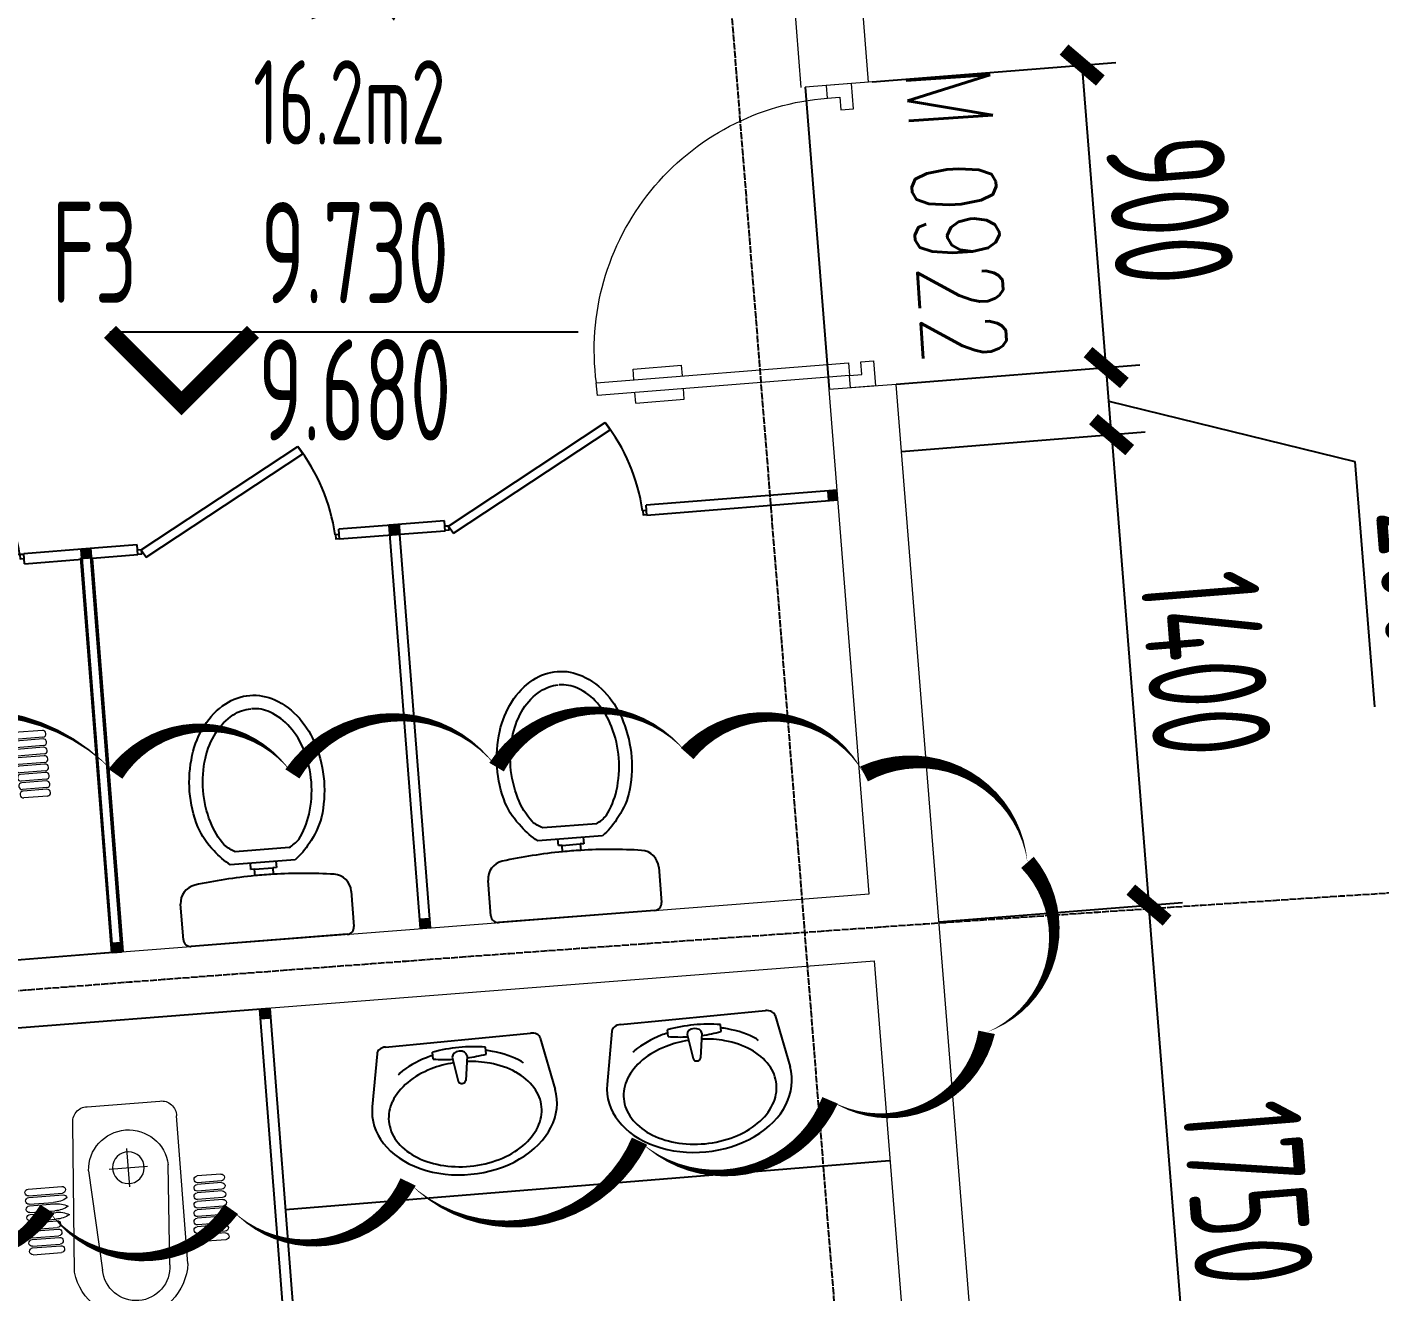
# Model space of a CAD drawing. Header units: millimetres. Extents: x 11515858 to 24947533, y -12764720 to -6305528.
# Drawn here: x 11755102 to 11759115, y -6391893 to -6388141 of the extents above; entities that cross this region are included whole.
import ezdxf
from ezdxf.enums import TextEntityAlignment as Align

# ---------------------------------------------------------------- set-up
doc = ezdxf.new("R2010")
doc.units = ezdxf.units.MM
doc.header["$LTSCALE"] = 10
for name, pattern in [('A2-RD-F3$0$AUDIT_I_130807214254-2', [0]), ('A2-RG-AXIS$0$CENTER', [2, 1.25, -0.25, 0.25, -0.25]), ('A2-RG-AXIS$0$DOTE', [2.42, 2, -0.2, 0.02, -0.2]), ('A2-RI-F3$0$HIDDEN', [0.375, 0.25, -0.125])]:
    doc.linetypes.add(name, pattern=pattern)
for name, color, linetype in [('A2-RB-F3$0$A-DIMS-100', 1, 'Continuous'), ('A2-RD-F3$0$A-1-1-X-toilel$0$A-FIXT', 55, 'Continuous'), ('A2-RD-F3$0$B1-WC-FIXT', 55, 'A2-RD-F3$0$AUDIT_I_130807214254-2'), ('A2-RG-AXIS$0$A-GRID', 1, 'A2-RG-AXIS$0$CENTER'), ('A2-RI-F3$0$$2$A-SYMB', 4, 'Continuous'), ('A2-RI-F3$0$A-STRS', 50, 'Continuous'), ('A2-RI-F3$0$A-SYMB-AREA', 4, 'Continuous'), ('A2-RI-F3$0$A-SYMB-DOOR', 4, 'Continuous'), ('A2-RI-F3$0$A-SYMB-NAME', 4, 'Continuous')]:
    doc.layers.add(name, color=color, linetype=linetype)
doc.layers.add('A2-RI-F3$0$A-DOOR', color=32, linetype='Continuous', lineweight=5)
doc.layers.add('A2-RI-F3$0$A-WALL', color=7, linetype='Continuous', lineweight=5)
doc.styles.add('A2-RB-F3$0$XD2008', font='hzs.shx', dxfattribs={"width": 0.7, "bigfont": 'hztxt.shx'})
doc.styles.add('A2-RI-F3$0$$0$XD2008', font='hzs.shx', dxfattribs={"width": 0.7, "bigfont": 'hztxt.shx'})
doc.styles.add('A2-RI-F3$0$ECADI', font='hzs.shx', dxfattribs={"width": 0.7, "bigfont": 'hztxt.shx'})
doc.styles.add('A2-RI-F3$0$ECADI-TXT', font='simplex.shx', dxfattribs={"bigfont": 'hztxt.shx'})
doc.dimstyles.new('A2-RB-F3$0$XD100$0', dxfattribs={"dimscale": 100, "dimtxt": 3.5, "dimasz": 1, "dimexe": 1, "dimexo": 2, "dimgap": 0.5, "dimtad": 1, "dimdec": 0, "dimdsep": 46, "dimtxsty": 'A2-RB-F3$0$XD2008', "dimblk1": 'A2-RB-F3$0$_ArchTick', "dimblk2": 'A2-RB-F3$0$_ArchTick', "dimsah": 1, "dimcen": 2.5, "dimclrt": 4, "dimaunit": 1, "dimadec": 0, "dimazin": 0, "dimtfac": 1, "dimtdec": 0, "dimtix": 1, "dimtmove": 1, "dimatfit": 3, "dimfxl": 0, "dimtolj": 1, "dimtzin": 0, "dimarcsym": 0})

# ---------------------------------------------------------------- blocks, each defined once
blk = doc.blocks.new('A2-RG-AXIS')
at = {"layer": 'A2-RG-AXIS$0$A-GRID', "linetype": 'A2-RG-AXIS$0$DOTE'}
blk.add_line((11755647.6, -6368696.2), (11757669.8, -6394116.9), dxfattribs=at)
for radius in [313400, 308700, 304100]:
    blk.add_arc((11778730.7, -6694178.7), radius, 75.589285, 95.407644, dxfattribs=at)
blk = doc.blocks.new('A2-RB-F3$0$_ArchTick')
at = {"color": 0, "linetype": 'ByBlock', "const_width": 0.4}
blk.add_lwpolyline([(-0.5, -0.5), (0.5, 0.5)], dxfattribs=at)
blk = doc.blocks.new('*D970')
at = {"layer": 'A2-RB-F3$0$A-DIMS-100', "color": 0, "lineweight": -2, "transparency": 16777216}
for p, q in [((11757695.9, -6389399.9), (11758418.3, -6389342.4)), ((11758318.7, -6389350.3), (11758429.6, -6390745.6)), ((11757806.8, -6390795.1), (11758529.3, -6390737.6))]:
    blk.add_line(p, q, dxfattribs=at)
at = {"layer": 'Defpoints', "color": 0, "transparency": 16777216}
for p in [(11757496.5, -6389415.7), (11758429.6, -6390745.6), (11757607.5, -6390811)]:
    blk.add_point(p, dxfattribs=at)
at = {"layer": 'A2-RB-F3$0$A-DIMS-100', "color": 0, "lineweight": -2, "transparency": 16777216, "xscale": 100, "yscale": 100, "zscale": 100}
for p, rotation in [((11758318.7, -6389350.3), 94.54826562251608), ((11758429.6, -6390745.6), 274.5482656225161)]:
    blk.add_blockref('A2-RB-F3$0$_ArchTick', p, dxfattribs=dict(at, rotation=rotation))
at = {"layer": 'A2-RB-F3$0$A-DIMS-100', "color": 4, "transparency": 16777216, "insert": (11758598.4, -6390030.1), "char_height": 350, "attachment_point": 5, "rotation": 274.5483, "style": 'A2-RB-F3$0$XD2008'}
blk.add_mtext('\\A1;1400', dxfattribs=at)
blk = doc.blocks.new('*D971')
at = {"layer": 'A2-RB-F3$0$A-DIMS-100', "color": 0, "lineweight": -2, "transparency": 16777216}
for p, q in [((11757680, -6389200.8), (11758402.5, -6389143.4)), ((11758318.7, -6389350.3), (11758302.8, -6389151.3)), ((11758310.7, -6389250.8), (11759040.4, -6389430.2)), ((11757695.9, -6389399.9), (11758418.3, -6389342.4)), ((11759040.4, -6389430.2), (11759098.2, -6390157.9))]:
    blk.add_line(p, q, dxfattribs=at)
at = {"layer": 'Defpoints', "color": 0, "transparency": 16777216}
for p in [(11758302.8, -6389151.3), (11757480.6, -6389216.7), (11757496.5, -6389415.7)]:
    blk.add_point(p, dxfattribs=at)
at = {"layer": 'A2-RB-F3$0$A-DIMS-100', "color": 0, "lineweight": -2, "transparency": 16777216, "xscale": 100, "yscale": 100, "zscale": 100}
for p, rotation in [((11758302.8, -6389151.3), 94.54826562445704), ((11758318.7, -6389350.3), 274.548265624457)]:
    blk.add_blockref('A2-RB-F3$0$_ArchTick', p, dxfattribs=dict(at, rotation=rotation))
at = {"layer": 'A2-RB-F3$0$A-DIMS-100', "color": 4, "transparency": 16777216, "insert": (11759293.6, -6389776.2), "char_height": 350, "attachment_point": 5, "rotation": 274.5483, "style": 'A2-RB-F3$0$XD2008'}
blk.add_mtext('\\A1;200', dxfattribs=at)
blk = doc.blocks.new('*D984')
at = {"layer": 'A2-RB-F3$0$A-DIMS-100', "color": 0, "lineweight": -2, "transparency": 16777216}
for p, q in [((11757806.8, -6390795.1), (11758529.3, -6390737.6)), ((11758568.5, -6392490.5), (11758429.6, -6390745.6)), ((11757945.7, -6392540.1), (11758668.1, -6392482.6))]:
    blk.add_line(p, q, dxfattribs=at)
at = {"layer": 'Defpoints', "color": 0, "transparency": 16777216}
for p in [(11758429.6, -6390745.6), (11757607.5, -6390811), (11757746.3, -6392555.9)]:
    blk.add_point(p, dxfattribs=at)
at = {"layer": 'A2-RB-F3$0$A-DIMS-100', "color": 0, "lineweight": -2, "transparency": 16777216, "xscale": 100, "yscale": 100, "zscale": 100}
for p, rotation in [((11758429.6, -6390745.6), 94.54826562287658), ((11758568.5, -6392490.5), 274.5482656228766)]:
    blk.add_blockref('A2-RB-F3$0$_ArchTick', p, dxfattribs=dict(at, rotation=rotation))
at = {"layer": 'A2-RB-F3$0$A-DIMS-100', "color": 4, "transparency": 16777216, "insert": (11758723.3, -6391600.2), "char_height": 350, "attachment_point": 5, "rotation": 274.5483, "style": 'A2-RB-F3$0$XD2008'}
blk.add_mtext('\\A1;1750', dxfattribs=at)
blk = doc.blocks.new('*D985')
at = {"layer": 'A2-RB-F3$0$A-DIMS-100', "color": 0, "lineweight": -2, "transparency": 16777216}
for p, q in [((11757608.8, -6388303.7), (11758331.1, -6388246.2)), ((11758302.8, -6389151.3), (11758231.5, -6388254.1)), ((11757680.2, -6389200.8), (11758402.5, -6389143.4))]:
    blk.add_line(p, q, dxfattribs=at)
at = {"layer": 'Defpoints', "color": 0, "transparency": 16777216}
for p in [(11758231.5, -6388254.1), (11757409.5, -6388319.5), (11757480.8, -6389216.7)]:
    blk.add_point(p, dxfattribs=at)
at = {"layer": 'A2-RB-F3$0$A-DIMS-100', "color": 0, "lineweight": -2, "transparency": 16777216, "xscale": 100, "yscale": 100, "zscale": 100}
for p, rotation in [((11758231.5, -6388254.1), 94.54826562258324), ((11758302.8, -6389151.3), 274.5482656225832)]:
    blk.add_blockref('A2-RB-F3$0$_ArchTick', p, dxfattribs=dict(at, rotation=rotation))
at = {"layer": 'A2-RB-F3$0$A-DIMS-100', "color": 4, "transparency": 16777216, "insert": (11758491.4, -6388684.9), "char_height": 350, "attachment_point": 5, "rotation": 274.5483, "style": 'A2-RB-F3$0$XD2008'}
blk.add_mtext('\\A1;900', dxfattribs=at)
blk = doc.blocks.new('A2-RD-F3$0$A-1-1-X-toilel$0$A-1-10-01~10(B1~wd)$0$A$C39426295')
at = {"layer": 'A2-RD-F3$0$A-1-1-X-toilel$0$A-FIXT'}
for p, q in [((29.2, 382.7, 4500), (0, 227, 4500)), ((488.5, 400, 4500), (56.5, 400, 4500)), ((193.7, 350.8, 4500), (193.7, 371.4, 4500)), ((351.2, 350.8, 4500), (351.2, 371.4, 4500)), ((515.7, 382.7, 4500), (544.9, 227, 4500)), ((250.5, 351.1, 4500), (261.5, 278.8, 4500)), ((294.5, 351.1, 4500), (283.5, 278.8, 4500))]:
    blk.add_line(p, q, dxfattribs=at)
at = {"layer": 'A2-RD-F3$0$A-1-1-X-toilel$0$A-FIXT', "extrusion": (0, 0, -1)}
for centre, major_axis, start_param, end_param in [((56.5, 380, 4500), (27.5, 0), 3.277215, 4.712389), ((272.5, 171.9, 4500), (272.7, 0), 4.341951, 4.419347), ((272.5, 125.2, 4500), (347.6, 0), 4.483782, 4.712389), ((272.5, 351.1, 4500), (22, 0), 3.141593, 6.283185), ((272.5, 125.2, 4500), (347.6, 0), -1.570796, -1.342189), ((272.5, 171.9, 4500), (272.7, 0), -1.277754, -1.200359), ((488.5, 380, 4500), (27.5, 0), 4.712389, 6.147563), ((267, 182.2, 4500), (257.5, 0), 3.959185, 4.341951), ((267, 168.5, 4500), (227.2, 0), 3.959185, 4.341951), ((272.5, 158.2, 4500), (242.4, 0), 4.341951, 4.629594), ((272.5, 597, 4500), (347.6, 0), 1.631074, 1.799403), ((272.5, 158.2, 4500), (242.4, 0), -1.488001, -1.200359), ((272.5, 597, 4500), (347.6, 0), 1.342189, 1.510519), ((278, 168.5, 4500), (227.2, 0), -1.200359, -0.817592), ((278, 182.2, 4500), (257.5, 0), -1.200359, -0.817592), ((258.5, 175, 4500), (214.8, 0), 3.55759, 3.959185), ((414.3, 151.7, 4500), (396.8, 0), 3.737677, 3.75941), ((286.5, 175, 4500), (214.8, 0), -0.817592, -0.415998), ((130.6, 151.7, 4500), (396.8, 0), -0.617817, -0.596084), ((272.5, 278.8, 4500), (11, 0), -0.000069, 3.141524), ((272.5, 200, 4500), (275, 0), -0.135622, 3.277215), ((245.3, 179.3, 4500), (200.4, 0), 3.141593, 3.55759), ((299.7, 179.3, 4500), (200.4, 0), -0.415998, 0), ((245.3, 179.3, 4500), (200.4, 0), 2.725595, 3.141593), ((299.7, 179.3, 4500), (200.4, 0), 0, 0.415998), ((258.5, 183.5, 4500), (214.8, 0), 2.324001, 2.725595), ((286.5, 183.5, 4500), (214.8, 0), 0.415998, 0.817592), ((267, 190.1, 4500), (227.2, 0), 1.941234, 2.324001), ((278, 190.1, 4500), (227.2, 0), 0.817592, 1.200359), ((272.5, 200.4, 4500), (242.4, 0), 1.570796, 1.941234), ((272.5, 200.4, 4500), (242.4, 0), 1.200359, 1.570796)]:
    blk.add_ellipse(centre, major_axis=major_axis, ratio=0.727273, start_param=start_param, end_param=end_param, dxfattribs=at)
blk = doc.blocks.new('A2-RD-F3$0$A-1-1-X-toilel$0$A-1-10-01~10(B1~wd)$0$A1088D2A')
at = {"layer": 'A2-RD-F3$0$A-1-1-X-toilel$0$A-FIXT'}
for p, q in [((-0.43, 0), (0.43, 0)), ((-0.47, -0.2353), (-0.47, -0.04)), ((0.47, -0.04), (0.47, -0.2353)), ((-0.05, -0.3957), (-0.05, -0.3605)), ((0.05, -0.3605), (0.05, -0.3957)), ((-0.1763, -0.431), (0.1809, -0.431)), ((-0.07, -0.3957), (-0.05, -0.3957)), ((-0.07, -0.431), (-0.07, -0.3957)), ((0.05, -0.3957), (-0.05, -0.3957)), ((0.05, -0.3957), (0.07, -0.3957)), ((0.07, -0.3957), (0.07, -0.431)), ((-0.1484, -0.4997), (0.1484, -0.4997))]:
    blk.add_line(p, q, dxfattribs=at)
for points in [[(0.0023, -1.35, -0.128381), (-0.1331, -1.3146, -0.106268), (-0.2594, -1.2034, -0.085065), (-0.3382, -1.047, -0.074422), (-0.3678, -0.8494, -0.074422), (-0.3382, -0.6518, -0.093985), (-0.2594, -0.5143, -0.073872), (-0.1763, -0.431, -0.130921)], [(0.1809, -0.431, -0.073872), (0.264, -0.5143, -0.093985), (0.3428, -0.6518, -0.074422), (0.3724, -0.8494, -0.074422), (0.3428, -1.047, -0.085065), (0.264, -1.2034, -0.106268), (0.1378, -1.3146, -0.128381), (0.0023, -1.35, -0.130921)], [(-0.1484, -0.4997, 0.073654), (-0.2043, -0.5395, 0.085065), (-0.2718, -0.6735, 0.074422), (-0.2982, -0.8494, 0.074422), (-0.2718, -1.0253, 0.085065), (-0.2043, -1.1593, 0.106268), (-0.1015, -1.2499, 0.128381), (-0.0023, -1.2758, 0.131396)], [(0.1484, -0.4997, -0.073654), (0.2043, -0.5395, -0.085065), (0.2718, -0.6735, -0.074422), (0.2982, -0.8494, -0.074422), (0.2718, -1.0253, -0.085065), (0.2043, -1.1593, -0.106268), (0.1015, -1.2499, -0.128381), (0.0023, -1.2758, -0.131396)]]:
    blk.add_lwpolyline(points, format="xyb", dxfattribs=at)
for centre, radius, start, end in [((-0.43, -0.04), 0.04, 90, 180), ((0.43, -0.04), 0.04, 0, 90), ((-0.37, -0.2353), 0.1, 180, 262.06814), ((0.37, -0.2353), 0.1, 277.93186, 0), ((0, 2.4203), 2.7813, 262.06814, 268.96991), ((0, 2.4203), 2.7813, 268.96991, 271.03009), ((0, 2.4203), 2.7813, 271.03009, 277.93186)]:
    blk.add_arc(centre, radius, start, end, dxfattribs=at)
blk = doc.blocks.new('A2-RD-F3$0$BI-W-db')
at = {"layer": 'A2-RD-F3$0$A-1-1-X-toilel$0$A-FIXT'}
for points in [[(-10400, 6726), (-10370, 6726), (-10400, 6756), (-10370, 6756)], [(-9230, 6726), (-9200, 6726), (-9230, 6756), (-9200, 6756)], [(-10400, 5826), (-10370, 5826), (-10400, 5856), (-10370, 5856)], [(-9230, 5826), (-9200, 5826), (-9230, 5856), (-9200, 5856)]]:
    blk.add_trace(points, dxfattribs=at)
at = {"layer": 'A2-RD-F3$0$B1-WC-FIXT'}
for p, q in [((-10400, 6755.9), (-10400, 6730.5)), ((-9200, 6755.9), (-10400, 6755.9)), ((-10400, 5851.4), (-10400, 6755.9)), ((-9200, 6755.9), (-9200, 6730.5)), ((-10400, 6726), (-9225.4, 6726)), ((-9230, 6623.5), (-9230, 6726)), ((-9200, 6726), (-9200, 6623.5)), ((-9200, 6623.5), (-9230, 6623.5)), ((-9202.6, 6612.6), (-9225.3, 6599.5)), ((-9225.3, 6599.5), (-8955.3, 6112.6)), ((-9202.6, 6612.6), (-8932.6, 6125.7)), ((-9230, 6023.5), (-9230, 5851.4)), ((-9230, 6023.5), (-9200, 6023.5)), ((-9200, 5826), (-9200, 6023.5)), ((-9225.4, 5856), (-10400, 5856)), ((-10400, 5851.4), (-10400, 5826)), ((-10400, 5826), (-10400, 5851.4)), ((-10400, 5826), (-9200, 5826))]:
    blk.add_line(p, q, dxfattribs=at)
at = {"layer": 'A2-RD-F3$0$B1-WC-FIXT', "color": 3}
blk.add_line((-9200, 6623.5), (-9200, 6023.5), dxfattribs=at)
at = {"layer": 'A2-RD-F3$0$B1-WC-FIXT', "lineweight": 13}
for p, q in [((-9911.9, 6592.4), (-9911.9, 6592.4)), ((-9901.9, 6582.4), (-9901.9, 6482)), ((-9896.9, 6582.4), (-9896.9, 6480.1)), ((-9886.9, 6592.4), (-9886.9, 6592.4)), ((-9876.9, 6582.4), (-9876.9, 6510)), ((-9871.9, 6582.4), (-9871.9, 6508)), ((-9861.9, 6592.4), (-9861.9, 6592.4)), ((-9851.9, 6582.4), (-9851.9, 6508)), ((-9846.9, 6582.4), (-9846.9, 6506.1)), ((-9836.9, 6592.4), (-9836.9, 6592.4)), ((-9826.9, 6582.4), (-9826.9, 6506.1)), ((-9821.9, 6582.4), (-9821.9, 6504.1)), ((-9811.9, 6592.4), (-9811.9, 6592.4)), ((-9801.9, 6582.4), (-9801.9, 6504.1)), ((-9796.9, 6582.4), (-9796.9, 6502.2)), ((-9786.9, 6592.4), (-9786.9, 6592.4)), ((-9776.9, 6582.4), (-9776.9, 6502.2)), ((-9771.9, 6582.4), (-9771.9, 6500.3)), ((-9761.9, 6592.4), (-9761.9, 6592.4)), ((-9751.9, 6582.4), (-9751.9, 6500.3)), ((-9746.9, 6582.4), (-9746.9, 6498.3)), ((-9736.9, 6592.4), (-9736.9, 6592.4)), ((-9726.9, 6582.4), (-9726.9, 6498.3)), ((-9665.6, 6464.5), (-10104.5, 6434.6)), ((-9911.9, 6472), (-9911.9, 6472)), ((-9886.9, 6472), (-9886.9, 6472)), ((-9886.9, 6470.1), (-9886.9, 6470.1)), ((-9861.9, 6472), (-9861.9, 6472)), ((-9861.9, 6468.1), (-9861.9, 6468.1)), ((-9836.9, 6466.2), (-9836.9, 6466.2)), ((-9811.9, 6494.1), (-9811.9, 6494.1)), ((-9786.9, 6492.2), (-9786.9, 6492.2)), ((-9761.9, 6490.3), (-9761.9, 6490.3)), ((-9736.9, 6488.3), (-9736.9, 6488.3)), ((-10152, 6389.2), (-10152, 6172.3)), ((-9962, 6399.4), (-9665.6, 6380.7)), ((-9962, 6337.9), (-9962, 6223.6)), ((-9904.8, 6280.7), (-10019.1, 6280.7)), ((-9665.6, 6180.7), (-9962, 6162.1)), ((-9665.6, 6126.8), (-10104.5, 6126.8)), ((-9761.9, 6101.1), (-9761.9, 6101.1)), ((-9761.9, 6101.1), (-9761.9, 6101.1)), ((-9736.9, 6103.1), (-9736.9, 6103.1)), ((-9736.9, 6103.1), (-9736.9, 6103.1)), ((-9921.9, 6009), (-9921.9, 6079.5)), ((-9921.9, 6009), (-9921.9, 6079.5)), ((-9911.9, 6089.5), (-9911.9, 6089.5)), ((-9911.9, 6089.5), (-9911.9, 6089.5)), ((-9901.9, 6009), (-9901.9, 6079.5)), ((-9901.9, 6009), (-9901.9, 6079.5)), ((-9896.9, 6009), (-9896.9, 6081.4)), ((-9896.9, 6009), (-9896.9, 6081.4)), ((-9886.9, 6091.4), (-9886.9, 6091.4)), ((-9886.9, 6091.4), (-9886.9, 6091.4)), ((-9886.9, 6089.5), (-9886.9, 6089.5)), ((-9886.9, 6089.5), (-9886.9, 6089.5)), ((-9876.9, 6009), (-9876.9, 6081.4)), ((-9876.9, 6009), (-9876.9, 6081.4)), ((-9871.9, 6009), (-9871.9, 6083.4)), ((-9871.9, 6009), (-9871.9, 6083.4)), ((-9861.9, 6093.4), (-9861.9, 6093.4)), ((-9861.9, 6093.4), (-9861.9, 6093.4)), ((-9861.9, 6089.5), (-9861.9, 6089.5)), ((-9861.9, 6089.5), (-9861.9, 6089.5)), ((-9851.9, 6009), (-9851.9, 6083.4)), ((-9851.9, 6009), (-9851.9, 6083.4)), ((-9846.9, 6009), (-9846.9, 6085.3)), ((-9846.9, 6009), (-9846.9, 6085.3)), ((-9836.9, 6095.3), (-9836.9, 6095.3)), ((-9836.9, 6095.3), (-9836.9, 6095.3)), ((-9826.9, 6009), (-9826.9, 6085.3)), ((-9826.9, 6009), (-9826.9, 6085.3)), ((-9821.9, 6009), (-9821.9, 6087.3)), ((-9821.9, 6009), (-9821.9, 6087.3)), ((-9811.9, 6097.3), (-9811.9, 6097.3)), ((-9811.9, 6097.3), (-9811.9, 6097.3)), ((-9801.9, 6009), (-9801.9, 6087.3)), ((-9801.9, 6009), (-9801.9, 6087.3)), ((-9796.9, 6009), (-9796.9, 6089.2)), ((-9796.9, 6009), (-9796.9, 6089.2)), ((-9786.9, 6099.2), (-9786.9, 6099.2)), ((-9786.9, 6099.2), (-9786.9, 6099.2)), ((-9776.9, 6009), (-9776.9, 6089.2)), ((-9776.9, 6009), (-9776.9, 6089.2)), ((-9771.9, 6009), (-9771.9, 6091.1)), ((-9771.9, 6009), (-9771.9, 6091.1)), ((-9751.9, 6009), (-9751.9, 6091.1)), ((-9751.9, 6009), (-9751.9, 6091.1)), ((-9746.9, 6009), (-9746.9, 6093.1)), ((-9746.9, 6009), (-9746.9, 6093.1)), ((-9726.9, 6009), (-9726.9, 6093.1)), ((-9726.9, 6009), (-9726.9, 6093.1)), ((-9911.9, 5999), (-9911.9, 5999)), ((-9911.9, 5999), (-9911.9, 5999)), ((-9886.9, 5999), (-9886.9, 5999)), ((-9886.9, 5999), (-9886.9, 5999)), ((-9861.9, 5999), (-9861.9, 5999)), ((-9861.9, 5999), (-9861.9, 5999)), ((-9836.9, 5999), (-9836.9, 5999)), ((-9836.9, 5999), (-9836.9, 5999)), ((-9811.9, 5999), (-9811.9, 5999)), ((-9811.9, 5999), (-9811.9, 5999)), ((-9786.9, 5999), (-9786.9, 5999)), ((-9786.9, 5999), (-9786.9, 5999)), ((-9761.9, 5999), (-9761.9, 5999)), ((-9761.9, 5999), (-9761.9, 5999)), ((-9736.9, 5999), (-9736.9, 5999)), ((-9736.9, 5999), (-9736.9, 5999))]:
    blk.add_line(p, q, dxfattribs=at)
at = {"layer": 'A2-RD-F3$0$B1-WC-FIXT'}
for points in [[(-9214.1, 6623.4), (-9214.1, 6612.6), (-9202.6, 6612.6), (-9202.6, 6623.4)], [(-9202.6, 6023.5), (-9202.6, 6035.5), (-9214.1, 6035.5), (-9214.1, 6023.5)]]:
    blk.add_lwpolyline(points, dxfattribs=at)
at = {"layer": 'A2-RD-F3$0$B1-WC-FIXT', "lineweight": 13}
blk.add_lwpolyline([(-9921.9, 6582.4), (-9921.9, 6482)], dxfattribs=at)
blk.add_circle((-9962, 6280.7), 47.1, dxfattribs=at)
for centre, radius, start, end in [((-9911.9, 6582.4), 10, 90, 180), ((-9911.9, 6582.4), 10, 0, 90), ((-9886.9, 6582.4), 10, 90, 180), ((-9886.9, 6582.4), 10, 0, 90), ((-9861.9, 6582.4), 10, 90, 180), ((-9861.9, 6582.4), 10, 0, 90), ((-9836.9, 6582.4), 10, 90, 180), ((-9836.9, 6582.4), 10, 0, 90), ((-9811.9, 6582.4), 10, 90, 180), ((-9811.9, 6582.4), 10, 0, 90), ((-9786.9, 6582.4), 10, 90, 180), ((-9786.9, 6582.4), 10, 0, 90), ((-9761.9, 6582.4), 10, 90, 180), ((-9761.9, 6582.4), 10, 0, 90), ((-9736.9, 6582.4), 10, 90, 180), ((-9736.9, 6582.4), 10, 0, 90), ((-9950.5, 6507.2), 73.7, 329.719, 2.1386), ((-9798.3, 6505.3), 73.7, 177.8589, 210.2789), ((-9925.5, 6505.3), 73.7, 329.719, 2.1386), ((-9773.3, 6503.3), 73.7, 177.8589, 210.2789), ((-9900.5, 6503.3), 73.7, 329.719, 2.1386), ((-9811.9, 6504.1), 10, 180, 270), ((-9811.9, 6504.1), 10, 270, 0), ((-9786.9, 6502.2), 10, 180, 270), ((-9786.9, 6502.2), 10, 270, 0), ((-9911.9, 6482), 10, 180, 270), ((-9911.9, 6482), 10, 270, 0), ((-9886.9, 6480.1), 10, 180, 270), ((-9761.9, 6500.3), 10, 180, 270), ((-9761.9, 6500.3), 10, 270, 0), ((-9736.9, 6498.3), 10, 180, 270), ((-9736.9, 6498.3), 10, 270, 0), ((-9687.2, 6295.7), 170.2, 277.271, 82.7287), ((-10108.2, 6391), 43.8, 85.1451, 182.4127), ((-9955.6, 6280.7), 118.8, 93.0487, 266.9513), ((-9667, 6280.7), 100, 270.775, 89.225), ((-10108.2, 6170.4), 43.8, 177.5873, 274.8549), ((-9761.9, 6091.1), 10, 90, 180), ((-9761.9, 6091.1), 10, 90, 180), ((-9761.9, 6091.1), 10, 0, 90), ((-9761.9, 6091.1), 10, 0, 90), ((-9736.9, 6093.1), 10, 90, 180), ((-9736.9, 6093.1), 10, 90, 180), ((-9736.9, 6093.1), 10, 0, 90), ((-9736.9, 6093.1), 10, 0, 90), ((-9911.9, 6079.5), 10, 90, 180), ((-9911.9, 6079.5), 10, 90, 180), ((-9911.9, 6079.5), 10, 0, 90), ((-9911.9, 6079.5), 10, 0, 90), ((-9886.9, 6081.4), 10, 90, 180), ((-9886.9, 6081.4), 10, 90, 180), ((-9886.9, 6081.4), 10, 0, 90), ((-9886.9, 6081.4), 10, 0, 90), ((-9861.9, 6083.4), 10, 90, 180), ((-9861.9, 6083.4), 10, 90, 180), ((-9861.9, 6083.4), 10, 0, 90), ((-9861.9, 6083.4), 10, 0, 90), ((-9836.9, 6085.3), 10, 90, 180), ((-9836.9, 6085.3), 10, 90, 180), ((-9836.9, 6085.3), 10, 0, 90), ((-9836.9, 6085.3), 10, 0, 90), ((-9811.9, 6087.3), 10, 90, 180), ((-9811.9, 6087.3), 10, 90, 180), ((-9811.9, 6087.3), 10, 0, 90), ((-9811.9, 6087.3), 10, 0, 90), ((-9786.9, 6089.2), 10, 90, 180), ((-9786.9, 6089.2), 10, 90, 180), ((-9786.9, 6089.2), 10, 0, 90), ((-9786.9, 6089.2), 10, 0, 90), ((-9911.9, 6009), 10, 180, 270), ((-9911.9, 6009), 10, 180, 270), ((-9911.9, 6009), 10, 270, 0), ((-9911.9, 6009), 10, 270, 0), ((-9886.9, 6009), 10, 180, 270), ((-9886.9, 6009), 10, 180, 270), ((-9886.9, 6009), 10, 270, 0), ((-9886.9, 6009), 10, 270, 0), ((-9861.9, 6009), 10, 180, 270), ((-9861.9, 6009), 10, 180, 270), ((-9861.9, 6009), 10, 270, 0), ((-9861.9, 6009), 10, 270, 0), ((-9836.9, 6009), 10, 180, 270), ((-9836.9, 6009), 10, 180, 270), ((-9836.9, 6009), 10, 270, 0), ((-9836.9, 6009), 10, 270, 0), ((-9811.9, 6009), 10, 180, 270), ((-9811.9, 6009), 10, 180, 270), ((-9811.9, 6009), 10, 270, 0), ((-9811.9, 6009), 10, 270, 0), ((-9786.9, 6009), 10, 180, 270), ((-9786.9, 6009), 10, 180, 270), ((-9786.9, 6009), 10, 270, 0), ((-9786.9, 6009), 10, 270, 0), ((-9761.9, 6009), 10, 180, 270), ((-9761.9, 6009), 10, 180, 270), ((-9761.9, 6009), 10, 270, 0), ((-9761.9, 6009), 10, 270, 0), ((-9736.9, 6009), 10, 180, 270), ((-9736.9, 6009), 10, 180, 270), ((-9736.9, 6009), 10, 270, 0), ((-9736.9, 6009), 10, 270, 0)]:
    blk.add_arc(centre, radius, start, end, dxfattribs=at)
at = {"layer": 'A2-RD-F3$0$B1-WC-FIXT'}
blk.add_arc((-9239.4, 6594), 559.9, 273.7719, 303.231, dxfattribs=at)
blk = doc.blocks.new('A2-RD-F3')
at = {"layer": 'A2-RD-F3$0$A-1-1-X-toilel$0$A-FIXT'}
for p, q in [((11756352, -6389621.3), (11756816.5, -6389314.4)), ((11756366.9, -6389643), (11756831.4, -6389336)), ((11756816.5, -6389314.4), (11756831.4, -6389336)), ((11755440.1, -6389692.3), (11755904.5, -6389385.4)), ((11755454.9, -6389714), (11755919.4, -6389407)), ((11755904.5, -6389385.4), (11755919.4, -6389407)), ((11757504.4, -6389515.1), (11756938.1, -6389559.8)), ((11756940.4, -6389589.7), (11756938.1, -6389559.8)), ((11757506.8, -6389545), (11756940.4, -6389589.7)), ((11756208.4, -6389616.6), (11756026.1, -6389630.8)), ((11756339.9, -6389606.3), (11756175.4, -6389619.1)), ((11756268.5, -6390815.5), (11756175.4, -6389619.1)), ((11756342.2, -6389636.2), (11756339.9, -6389606.3)), ((11756352, -6389621.3), (11756366.9, -6389643)), ((11756028.5, -6389660.7), (11756026.1, -6389630.8)), ((11756210.7, -6389646.5), (11756028.5, -6389660.7)), ((11756342.2, -6389636.2), (11756207.7, -6389646.7)), ((11756298.4, -6390813.2), (11756207.7, -6389646.7)), ((11755428, -6389677.3), (11755263.5, -6389690.1)), ((11755356.5, -6390886.5), (11755263.5, -6389690.1)), ((11755430.3, -6389707.2), (11755428, -6389677.3)), ((11755440.1, -6389692.3), (11755454.9, -6389714)), ((11755430.3, -6389707.2), (11755295.7, -6389717.7)), ((11755386.5, -6390884.2), (11755295.7, -6389717.7)), ((11757659.5, -6391504.3), (11755868.5, -6391649.3))]:
    blk.add_line(p, q, dxfattribs=at)
for points in [[(11756939.2, -6389575.7), (11756928.4, -6389576.5), (11756929.3, -6389588), (11756940.1, -6389587.1)], [(11756342.1, -6389633.7), (11756354, -6389632.7), (11756353.1, -6389621.3), (11756341.2, -6389622.2)], [(11756027.2, -6389646.6), (11756016.5, -6389647.5), (11756017.4, -6389659), (11756028.1, -6389658.1)], [(11755430.1, -6389704.7), (11755442, -6389703.7), (11755441.1, -6389692.2), (11755429.2, -6389693.2)]]:
    blk.add_lwpolyline(points, dxfattribs=at)
for centre in [(11756373.4, -6389656.6), (11755461.4, -6389727.6)]:
    blk.add_arc(centre, 559.9, 8.2212, 37.6803, dxfattribs=at)
for points in [[(11757504.4, -6389515), (11757474.5, -6389517.4), (11757506.7, -6389544.9), (11757476.8, -6389547.3)], [(11756205.3, -6389616.8), (11756175.4, -6389619.1), (11756207.7, -6389646.7), (11756177.7, -6389649.1)], [(11756208.4, -6389616.6), (11756178.4, -6389618.9), (11756210.7, -6389646.5), (11756180.8, -6389648.8)], [(11755293.4, -6389687.8), (11755263.5, -6389690.1), (11755295.7, -6389717.7), (11755265.8, -6389720)], [(11756296.1, -6390783.3), (11756266.2, -6390785.6), (11756298.4, -6390813.2), (11756268.5, -6390815.5)], [(11755384.1, -6390854.3), (11755354.2, -6390856.6), (11755386.5, -6390884.2), (11755356.5, -6390886.5)]]:
    blk.add_trace(points, dxfattribs=at)
at = {"layer": 'A2-RD-F3$0$A-1-1-X-toilel$0$A-FIXT', "rotation": 94.45007650544832}
blk.add_blockref('A2-RD-F3$0$BI-W-db', (11760383.2, -6380063.9), dxfattribs=at)
at = {"layer": 'A2-RD-F3$0$A-1-1-X-toilel$0$A-FIXT', "xscale": 540.000000000089, "yscale": 540.000000000089, "zscale": 540.000000000089, "rotation": 184.4493475410579}
for p in [(11756732.1, -6390779.5), (11755820.1, -6390850.4)]:
    blk.add_blockref('A2-RD-F3$0$A-1-1-X-toilel$0$A-1-10-01~10(B1~wd)$0$A1088D2A', p, dxfattribs=at)
at = {"layer": 'A2-RD-F3$0$A-1-1-X-toilel$0$A-FIXT'}
for name, p, xscale, rotation in [('A2-RD-F3$0$BI-W-db', (11762436.9, -6400969.6), -0.9999999999999998, 94.44861757463036), ('A2-RD-F3$0$A-1-1-X-toilel$0$A-1-10-01~10(B1~wd)$0$A$C39426295', (11757386.5, -6391451.4, -4500), -1, 5.474979580238255), ('A2-RD-F3$0$A-1-1-X-toilel$0$A-1-10-01~10(B1~wd)$0$A$C39426295', (11756689.7, -6391518.2, -4500), -1, 5.474979580238255)]:
    blk.add_blockref(name, p, dxfattribs=dict(at, xscale=xscale, rotation=rotation))
blk = doc.blocks.new('A2-RI-F3$0$5erhfh')
at = {"layer": 'A2-RI-F3$0$A-SYMB-AREA', "style": 'A2-RI-F3$0$ECADI', "width": 0.7}
blk.add_attdef('340M2', text='', height=2.5, dxfattribs=at).set_placement((0, 1.25), align=Align.MIDDLE_LEFT)
at = {"layer": 'A2-RI-F3$0$A-SYMB-NAME', "style": 'A2-RI-F3$0$ECADI', "width": 0.7}
blk.add_attdef('CHINESENAME', (-12.292, 3.087), '', height=4.5, dxfattribs=at)
blk = doc.blocks.new('A2-RI-F3$0$door-1000')
for p, q in [((0.6493, 0.6471), (0.7083, 0.7059)), ((0.7083, 0.7059), (0.7083, 0.7059)), ((0.7083, 0.7059), (0.7672, 0.6469)), ((0.6787, 0.6175), (0.6493, 0.6471)), ((0.7082, 0.647), (0.6787, 0.6175)), ((0.7376, 0.6174), (0.7082, 0.647)), ((0.7672, 0.6469), (0.7376, 0.6174)), ((0.059, 0.0588), (0, 0)), ((0.0884, 0.0293), (0.059, 0.0588)), ((0, 0), (0.0588, -0.059)), ((0, 0), (0, 0)), ((0.0589, -0.0001), (0.0884, 0.0293)), ((0.0588, -0.059), (0.0883, -0.0296)), ((0.0883, -0.0296), (0.0589, -0.0001)), ((0.1179, -0.0002), (0.0883, -0.0296)), ((0.0883, -0.0296), (0.6766, -0.6199)), ((0.7061, -0.5905), (0.1179, -0.0002)), ((0.5051, -0.3888), (0.5301, -0.3639)), ((0.4506, -0.4431), (0.4756, -0.4182)), ((0.6183, -0.5024), (0.6432, -0.4775)), ((0.5638, -0.5566), (0.5888, -0.5318)), ((0.6766, -0.6199), (0.7061, -0.5905))]:
    blk.add_line(p, q)
at = {"lineweight": 13}
for p, q in [((0.6432, -0.4775), (0.5301, -0.3639)), ((0.5638, -0.5566), (0.4506, -0.4431))]:
    blk.add_line(p, q, dxfattribs=at)
blk.add_arc((0.1481, 0.0285), 0.8333, 312.035, 44.9727, dxfattribs=at)
blk = doc.blocks.new('A2-RI-F3$0$$2$ECADI-TAG-HGHT（国标）')
at = {"color": 1}
blk.add_line((-2.121, 2.121), (11.768, 2.121), dxfattribs=at)
at = {"color": 1, "const_width": 0.5}
blk.add_lwpolyline([(-2.121, 2.121), (0, 0), (2.121, 2.121)], dxfattribs=at)
at = {"style": 'A2-RI-F3$0$$0$XD2008', "width": 0.7}
blk.add_attdef('FL', text='', height=3, dxfattribs=at).set_placement((-2.689, 2.967), align=Align.RIGHT)
for tag, p in [('F.F.L.', (2.284, 2.967)), ('T.O.S.', (2.284, -1.104))]:
    blk.add_attdef(tag, p, '', height=3, dxfattribs=at)
blk = doc.blocks.new('A2-RI-F3$0$ECADI-TAG-DOOR')
blk = doc.blocks.new('A2-RI-F3')
at = {"layer": 'A2-RI-F3$0$A-STRS'}
blk.add_line((11757409.3, -6388319.5), (11757480.6, -6389216.7), dxfattribs=at)
at = {"layer": 'A2-RI-F3$0$A-WALL'}
for p, q in [((11756777.7, -6380393.6), (11757397.1, -6388320.5)), ((11756977, -6380378), (11757596.5, -6388305)), ((11757610.4, -6388303.9), (11757409.5, -6388319.5)), ((11757680.2, -6389201.2), (11757480.6, -6389216.7)), ((11757599.6, -6390712), (11757480.6, -6389216.7)), ((11757945.7, -6392540.1), (11757680, -6389201.2)), ((11752664.8, -6391096), (11757599.6, -6390712)), ((11752680.4, -6391295.4), (11757615.5, -6390911.4)), ((11757746.3, -6392555.9), (11757615.5, -6390911.4))]:
    blk.add_line(p, q, dxfattribs=at)
at = {"layer": 'Defpoints', "color": 3}
blk.add_lwpolyline([(11754637.1, -6391667.7, 0, 50, 0.520567), (11755162, -6391647.6, 0, 50, 0.520567), (11755162, -6391647.6, 0, 50, 0.520567), (11755707.1, -6391647.6, 0, 50, 0.520567), (11755707.1, -6391647.6, 0, 50, 0.520567), (11756232, -6391566.9, 0, 50, 0.520567), (11756232, -6391566.9, 0, 50, 0.520567), (11756918.4, -6391445.8, 0, 50, 0.520567), (11756918.4, -6391445.8, 0, 50, 0.520567), (11757483.7, -6391324.8, 0, 50, 0.520567), (11757483.7, -6391324.8, 0, 50, 0.520567), (11757948.1, -6391123.1, 0, 50, 0.520567), (11757948.1, -6391123.1, 0, 50, 0.520567), (11758069.2, -6390618.8, 0, 50, 0.520567), (11758069.2, -6390618.8, 0, 50, 0.520567), (11757584.7, -6390356.6, 0, 50, 0.520567), (11757584.7, -6390356.6, 0, 50, 0.520567), (11757059.7, -6390296.1, 0, 50, 0.520567), (11757059.7, -6390296.1, 0, 50, 0.520567), (11756494.4, -6390336.5, 0, 50, 0.520567), (11756494.4, -6390336.5, 0, 50, 0.520567), (11755888.8, -6390356.6, 0, 50, 0.520567), (11755888.8, -6390356.6, 0, 50, 0.520567), (11755363.9, -6390356.6, 0, 50, 0.520567), (11755363.9, -6390356.6, 0, 50, 0.520567), (11754455.4, -6390477.7, 0, 0, 0)], format="xyseb", dxfattribs=at)
at = {"linetype": 'A2-RI-F3$0$HIDDEN', "ltscale": 3}
blk.add_blockref('A2-RG-AXIS', (0, 0), dxfattribs=at)
ref = blk.add_blockref('A2-RI-F3$0$5erhfh', (11756792.6, -6388624.5), dxfattribs=dict(xscale=100, yscale=100, zscale=100))
ref.add_attrib('340M2', '16.2m2', (11755772.5, -6388489.7), dxfattribs={"layer": 'A2-RI-F3$0$A-SYMB-AREA', "height": 250, "style": 'A2-RI-F3$0$ECADI', "width": 0.7})
ref.add_attrib('CHINESENAME', '女卫', (11755918.6, -6388123.5), dxfattribs={"layer": 'A2-RI-F3$0$A-SYMB-NAME', "height": 450, "style": 'A2-RI-F3$0$ECADI', "width": 0.7})
at = {"layer": 'A2-RI-F3$0$$2$A-SYMB'}
ref = blk.add_blockref('A2-RI-F3$0$$2$ECADI-TAG-HGHT（国标）', (11755559.8, -6389257.3), dxfattribs=dict(at, xscale=100, yscale=100, zscale=100))
ref.add_attrib('F.F.L.', '9.730', (11755794.7, -6388960.5), dxfattribs={"layer": '0', "height": 300, "style": 'A2-RI-F3$0$$0$XD2008', "width": 0.7})
ref.add_attrib('T.O.S.', '9.680', (11755788.1, -6389367.7), dxfattribs={"layer": '0', "height": 300, "style": 'A2-RI-F3$0$$0$XD2008', "width": 0.7})
ref.add_attrib('FL', 'F3', dxfattribs={"layer": '0', "height": 300, "style": 'A2-RI-F3$0$$0$XD2008', "width": 0.7}).set_placement((11755428.4, -6388959.8), align=Align.RIGHT)
at = {"layer": 'A2-RI-F3$0$A-DOOR', "xscale": -899.9999999997702, "yscale": 900, "zscale": 900, "rotation": 319.4492727074003}
blk.add_blockref('A2-RI-F3$0$door-1000', (11757618.7, -6389205.9), dxfattribs=at)
blk.add_blockref('A2-RI-F3$0$door-1000', (11757618.7, -6389205.9), dxfattribs=at)
at = {"layer": 'A2-RI-F3$0$A-SYMB-DOOR'}
ref = blk.add_blockref('A2-RI-F3$0$ECADI-TAG-DOOR', (11757007.6, -6388727.7), dxfattribs=dict(at, xscale=99.99999999929813, yscale=99.99999999929813, zscale=99.99999999929813, rotation=273.8232281912934))
ref.add_attrib('门窗主编号1', 'M', dxfattribs={"height": 250, "rotation": 273.8232, "style": 'A2-RI-F3$0$ECADI-TXT', "width": 0.7}).set_placement((11757719.1, -6388449.7), align=Align.RIGHT)
ref.add_attrib('门窗主编号2', '0922', (11757721.5, -6388548.7, 333.3), dxfattribs={"height": 250, "rotation": 273.8232, "style": 'A2-RI-F3$0$ECADI-TXT', "width": 0.7})
blk = doc.blocks.new('A2-RB-F3')
at = {"layer": 'A2-RB-F3$0$A-DIMS-100'}
for p1, p2, distance, picture, middle in [((11757480.8, -6389216.7), (11757409.5, -6388319.5), -824.6, '*D985', (11758491.4, -6388684.9)), ((11757496.5, -6389415.7), (11757607.5, -6390811), 824.8, '*D970', (11758598.4, -6390030.1)), ((11757746.3, -6392555.9), (11757607.5, -6390811), -824.8, '*D984', (11758723.3, -6391600.2))]:
    dim = blk.add_aligned_dim(p1=p1, p2=p2, distance=distance, dimstyle='A2-RB-F3$0$XD100$0', dxfattribs=at)
    dim.commit()
    dim.dimension.update_dxf_attribs({"geometry": picture, "text_midpoint": middle})
dim = blk.add_linear_dim(base=(11758302.8, -6389151.3), p1=(11757496.5, -6389415.7), p2=(11757480.6, -6389216.7), angle=94.5483, dimstyle='A2-RB-F3$0$XD100$0', dxfattribs=at)
dim.commit()
dim.dimension.update_dxf_attribs({"geometry": '*D971', "text_midpoint": (11759044.3, -6389480.1), "dimtype": 129})

msp = doc.modelspace()

# ---------------------------------------------------------------- block references
for name in ['A2-RB-F3', 'A2-RI-F3', 'A2-RG-AXIS', 'A2-RD-F3']:
    msp.add_blockref(name, (0, 0))

doc.saveas('drawing.dxf')
